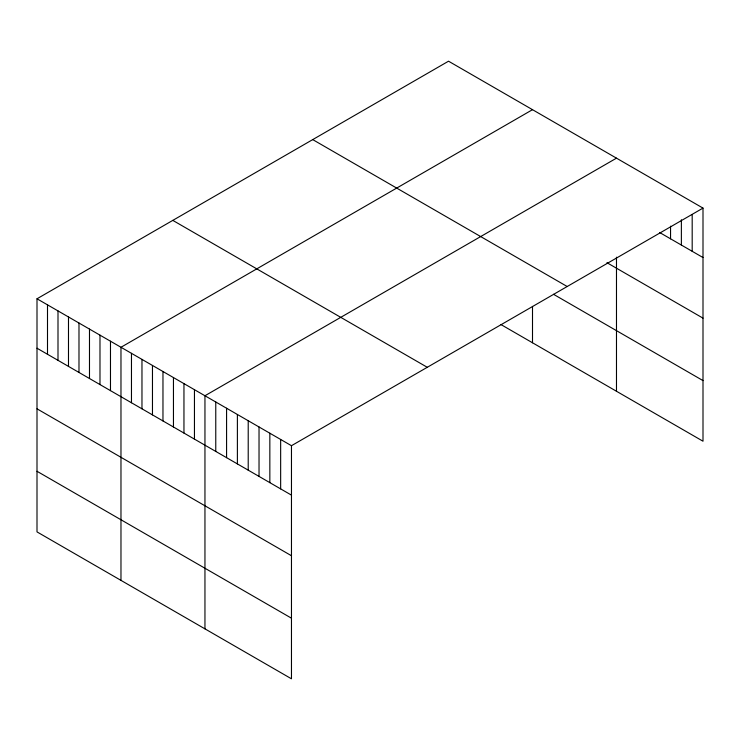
<?xml version="1.0" encoding="UTF-8"?>
<svg xmlns="http://www.w3.org/2000/svg" width="740" height="740" viewBox="0 0 740 740"><rect width="100%" height="100%" fill="white"/><g stroke="black" fill="none" stroke-linecap="round" stroke-linejoin="round"><path stroke-width="1.11" d="M37 298.784L291.468 445.702L291.468 678.802L37 531.894L37 298.784L448.533 61.198L703 208.107L703 441.216L501.017 324.592M532.504 109.677L120.972 347.273L120.972 580.373M616.485 158.156L204.952 395.752L204.952 628.852M291.468 445.702L703 208.107M659.738 232.564L703 257.538M606.939 262.691L703 318.144M312.724 139.601L567.192 286.519M553.502 294.289L703 380.601M172.809 220.381L427.276 367.299M37 348.216L291.468 495.134M37 408.822L291.468 555.74M37 471.278L291.468 618.196M692.187 214.508L692.187 251.295M681.374 219.762L681.374 245.051M670.551 226.163L670.551 238.807M616.485 257.178L616.485 391.257M532.504 306.406L532.504 342.777M280.654 439.458L280.654 488.89M269.841 433.214L269.841 482.647M259.028 426.971L259.028 476.394M248.214 420.727L248.214 470.15M237.392 414.483L237.392 463.906M226.579 408.24L226.579 457.662M215.766 401.996L215.766 451.418M194.454 389.693L194.454 439.116M183.955 383.635L183.955 433.057M173.456 377.576L173.456 426.999M162.967 371.517L162.967 420.94M152.468 365.449L152.468 414.881M141.969 359.39L141.969 408.813M131.47 353.332L131.47 402.754M110.482 341.214L110.482 390.637M99.983 335.155L99.983 384.578M89.484 329.087L89.484 378.519M78.986 323.029L78.986 372.451M68.487 316.97L68.487 366.393M57.998 310.911L57.998 360.334M47.499 304.852L47.499 354.275"/></g></svg>
